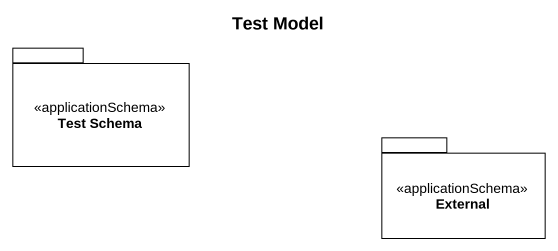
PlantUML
@startuml
title Test Model
package "Test Schema" as Test_Schema <<applicationSchema>> {
}
package External <<applicationSchema>> {
}
@enduml
